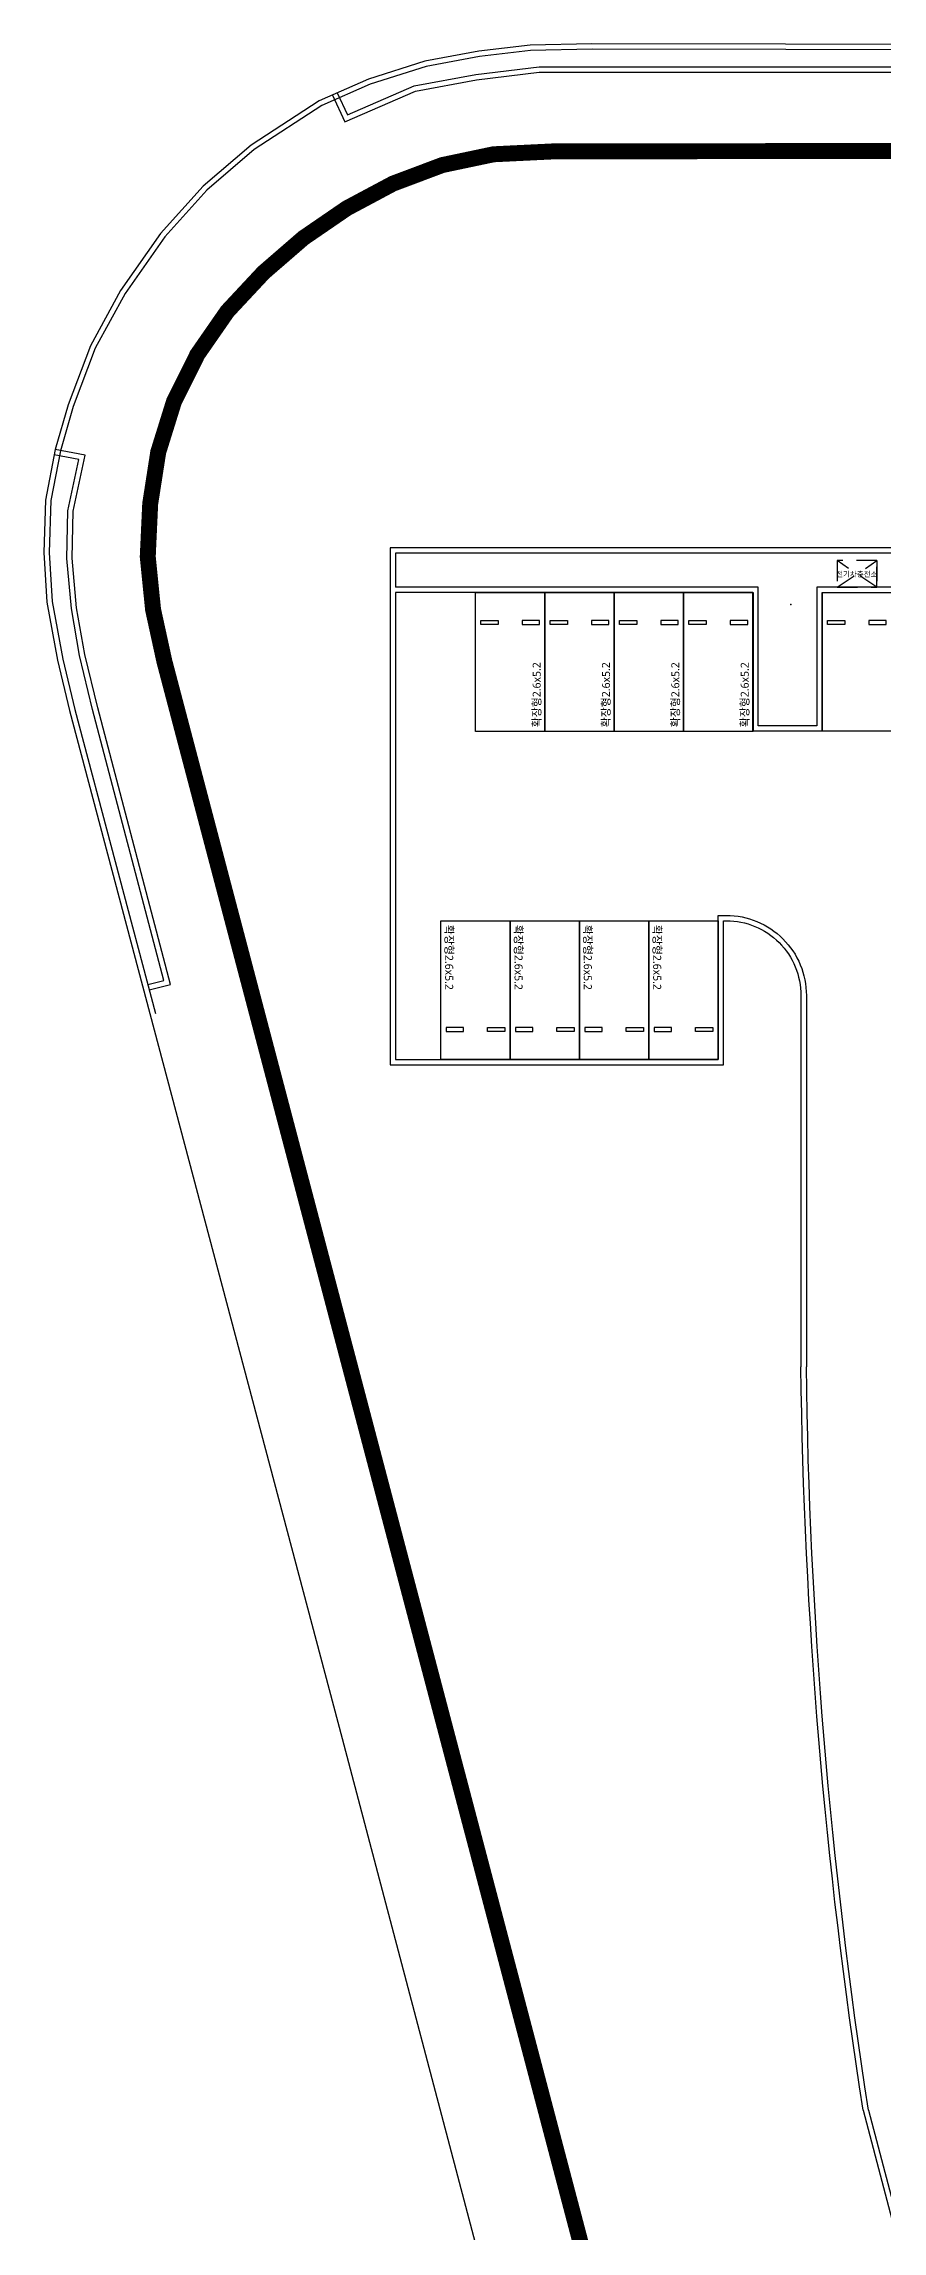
# Model space of a CAD drawing. Header units: millimetres. Extents: x -27104 to 125781, y -3376 to 46996.
# Drawn here: x 55232 to 55847, y 17616 to 19220 of the extents above; entities that cross this region are included whole.
import ezdxf
from ezdxf.enums import TextEntityAlignment as Align

# ---------------------------------------------------------------- set-up
doc = ezdxf.new("R2010")
doc.units = ezdxf.units.MM
doc.header["$LTSCALE"] = 100
doc.header["$MEASUREMENT"] = 0
doc.header["$PDSIZE"] = -10
doc.linetypes.add('-HID', pattern=[2.5, 1.5, -1])
doc.layers.get('0').update_dxf_attribs({"linetype": 'CONTINUOUS'})
for name, color, linetype in [('ELE9', 9, 'CONTINUOUS'), ('주차-전기차', 5, 'CONTINUOUS'), ('주차-확장', 251, 'CONTINUOUS')]:
    doc.layers.add(name, color=color, linetype=linetype)
doc.styles.add('나눔바른고딕', font='NanumBarunGothic.ttf')

# ---------------------------------------------------------------- blocks, each defined once
blk = doc.blocks.new('fddfgdfgdfg')
at = {"layer": '주차-전기차', "ltscale": 0.1}
for points in [[(36415983, 42646), (36415983, 37446), (36413383, 37446), (36413383, 42646)], [(36413583, 38642), (36413583, 38492), (36414233, 38492), (36414233, 38642)], [(36415783, 38642), (36415783, 38492), (36415133, 38492), (36415133, 38642)]]:
    blk.add_lwpolyline(points, close=True, dxfattribs=at)
blk = doc.blocks.new('A$C6A0504F7')
at = {"layer": '주차-확장'}
blk.add_lwpolyline([(5200, 0), (0, 0), (0, 2600), (5200, 2600)], close=True, dxfattribs=at)
at = {"layer": '주차-확장', "ltscale": 10}
for points in [[(1196, 2400), (1046, 2400), (1046, 1750), (1196, 1750)], [(1196, 200), (1046, 200), (1046, 850), (1196, 850)]]:
    blk.add_lwpolyline(points, close=True, dxfattribs=at)
at = {"layer": '주차-확장', "style": '나눔바른고딕'}
blk.add_text('확장형2.6x5.2', height=300, rotation=180, dxfattribs=at).set_placement((5049, 2290), align=Align.MIDDLE_LEFT)
blk = doc.blocks.new('ggtyu')
at = {"layer": 'ELE9', "color": 253, "ltscale": 0.1}
for points in [[(56017.5, 19382.8), (56012.4, 19382.8), (55444.1, 19383.9), (55398.8, 19382.9), (55361.1, 19378.4), (55321.5, 19371.1), (55280.2, 19358), (55244.1, 19342), (55194.1, 19309.6), (55158.9, 19279.4), (55127.7, 19244.8), (55098.4, 19202.8), (55076.3, 19162.2), (55059.9, 19119), (55050.4, 19086.2), (55043.4, 19049.2), (55042.1, 19010.7), (55044.2, 18974.3), (55052.2, 18931.8), (55061, 18894.8), (55119.8, 18672.7)], [(55253.7, 19346.2), (55262.9, 19326.6), (55314.8, 19349.2), (55359.5, 19357.4), (55405.5, 19363), (56010.5, 19363.1), (56010.6, 19382.8)], [(55257.2, 19347.9), (55264.8, 19331.7), (55313.7, 19353), (55358.9, 19361.3), (55405.3, 19366.9), (56006.6, 19367), (56006.7, 19382.8)], [(56017.5, 19378.9), (56012.4, 19378.9), (55444.2, 19380), (55399, 19379), (55361.7, 19374.5), (55322.5, 19367.3), (55281.5, 19354.3), (55246, 19338.5), (55196.4, 19306.4), (55161.6, 19276.6), (55130.8, 19242.3), (55101.8, 19200.8), (55079.8, 19160.5), (55063.6, 19117.8), (55054.2, 19085.3), (55047.3, 19048.8), (55046, 19010.7), (55048.1, 18974.7), (55056, 18932.6), (55064.8, 18895.7), (55123.9, 18672.7)], [(55118.3, 18693.8), (55130.2, 18696.8), (55077.8, 18895.7), (55068.2, 18935.1), (55062.3, 18969.6), (55058.9, 19006.4), (55059.8, 19041.4), (55067.8, 19079), (55049.7, 19082.3)], [(55119.3, 18690), (55135, 18693.9), (55081.6, 18896.7), (55072.1, 18935.9), (55066.1, 18970.1), (55062.8, 19006.5), (55063.7, 19041), (55072.5, 19082.2), (55050.4, 19086.2)], [(55806.3, 19010.2), (55300.1, 19010.2), (55300.1, 18985.2)], [(55609.2, 18981.3), (55609.2, 18883.5), (55566.1, 18883.5), (55566.1, 18985.2), (55300.1, 18985.2)], [(55857.6, 18883.5), (55820.5, 18883.5), (55820.5, 18985.2), (55609.2, 18985.2), (55609.2, 18883.5), (55566.1, 18883.5), (55566.1, 18985.2), (55300.1, 18985.2)], [(55613.1, 18981.3), (55816.6, 18981.3), (55816.6, 18879.6), (55859.1, 18879.6)], [(55119.8, 18672.7), (55260.8, 18140.8), (55376.1, 17704.3)], [(55643.1, 17868.4), (55779.6, 17349.6), (55787.7, 17322.1), (55794, 17304.6), (55802.3, 17287.8), (55814.6, 17266.8), (55827.2, 17247.4), (55838.5, 17233.1), (55851, 17219.9), (55854.1, 17217.1), (55966.1, 17217.1)], [(55647, 17868.4), (55783.3, 17350.7), (55791.3, 17323.4), (55797.5, 17306.2), (55805.6, 17289.7), (55817.8, 17268.8), (55830.3, 17249.7), (55841.4, 17235.7), (55853.6, 17222.7), (55855.5, 17221.1), (55964.3, 17221.1)]]:
    blk.add_lwpolyline(points, dxfattribs=at)
at = {"layer": 'ELE9', "color": 253, "ltscale": 10, "const_width": 11.7}
blk.add_lwpolyline([(58117.4, 19302.4), (56293.8, 19303.3), (56130.3, 19305.5), (55417.4, 19305), (55371.9, 19302.8), (55334.4, 19294.9), (55298.2, 19281.3), (55264.3, 19263.2), (55232.5, 19241.4), (55203.3, 19216.1), (55176.7, 19187.6), (55154.7, 19155.9), (55137.5, 19121.3), (55126, 19084.4), (55120.1, 19046.5), (55118.3, 19007.6), (55122.2, 18968.9), (55130.5, 18930.9), (55563.3, 17286.7)], dxfattribs=at)
at = {"layer": 'ELE9', "color": 253, "ltscale": 0.1}
for points in [[(55806.3, 19014.1), (55296.2, 19014.1), (55296.2, 18635), (55540.7, 18635), (55540.7, 18740.7), (55542.7, 18740.7, -0.414214), (55597.4, 18685.9), (55597.4, 18413.5)], [(55613.1, 18981.3), (55613.1, 18879.6), (55562.2, 18879.6), (55562.2, 18981.3), (55300.1, 18981.3), (55300.1, 18638.9), (55536.8, 18638.9), (55536.8, 18744.6), (55542.7, 18744.6, -0.414214), (55601.4, 18685.9), (55601.4, 18413.5)], [(55643.1, 17868.4, -0.035604), (55597.4, 18413.4)], [(55647, 17868.4, -0.035642), (55601.4, 18413.5)]]:
    blk.add_lwpolyline(points, format="xyb", dxfattribs=at)
at = {"layer": 'ELE9', "color": 253, "linetype": '-HID', "ltscale": 0.1}
blk.add_lwpolyline([(55623.9, 18985.2), (55653.2, 18985.2), (55653.2, 19004.8), (55623.9, 19004.8), (55623.9, 18985.2), (55653.2, 19004.8), (55653.2, 18985.2), (55623.9, 19004.8)], dxfattribs=at)
at = {"layer": 'ELE9', "color": 253, "ltscale": 0.1}
blk.add_point((55589.9, 18972.5), dxfattribs=at)
at = {"layer": 'ELE9', "color": 253, "ltscale": 0.1, "xscale": 0.01956378461538462, "yscale": 0.01956378461538462, "zscale": 0.01956378461538462}
for p, rotation in [((55358.8, 18981.3), 270), ((55409.6, 18981.3), 270), ((55460.5, 18981.3), 270), ((55511.4, 18981.3), 270), ((55384.2, 18638.9), 90), ((55435.1, 18638.9), 90), ((55485.9, 18638.9), 90), ((55536.8, 18638.9), 90)]:
    blk.add_blockref('A$C6A0504F7', p, dxfattribs=dict(at, rotation=rotation))
at = {"layer": 'ELE9', "color": 253, "xscale": 0.01956378461538462, "yscale": 0.01956378461538462, "zscale": 0.01956378461538462, "rotation": 180}
blk.add_blockref('fddfgdfgdfg', (768047.5, 19713.9), dxfattribs=at)
at = {"layer": 'ELE9', "color": 253, "style": '나눔바른고딕'}
blk.add_text('전기차충전소', height=3.91, dxfattribs=at).set_placement((55638.4, 18994.9), align=Align.MIDDLE)

msp = doc.modelspace()

# ---------------------------------------------------------------- block references
msp.add_blockref('ggtyu', (189.5, -163.8))

doc.saveas('drawing.dxf')
